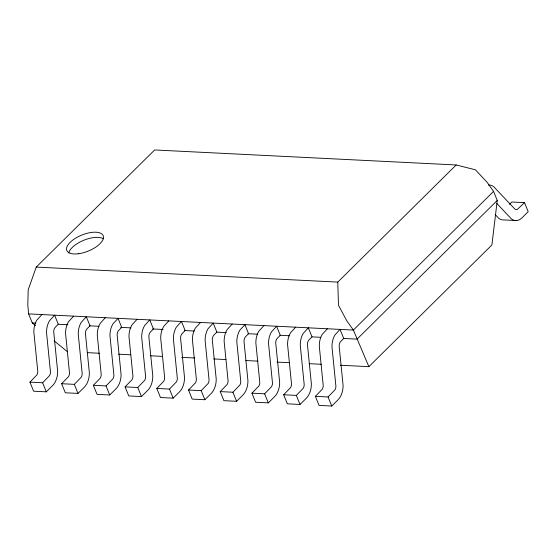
<?xml version="1.0" encoding="UTF-8"?>
<svg xmlns="http://www.w3.org/2000/svg" width="556" height="556" viewBox="0 0 556 556"><rect width="100%" height="100%" fill="white"/><g stroke="black" fill="none" stroke-linecap="round" stroke-linejoin="round"><path stroke-width="0.83" d="M35.591 325.67L32.283 322.96L28.606 313.897L27.8 304.973L28.21 289.808L36.251 267.089L154.658 149.96L456.184 164.965L475.408 169.795L487.007 182.173L493.568 191.382L497.245 200.445L491.9 244.974L368.885 366.661L340.293 365.236M41.922 314.564L36.8 320.166A16.228 10.585 -87.2 0 0 33.84 331.911L37.773 371.269A5.143 3.357 -87.2 0 1 36.835 374.987L29.934 382.139L33.61 391.202L46.301 391.834L52.549 385.649A16.131 10.529 -87.2 0 0 57.643 371.206L53.842 333.183A5.24 3.419 -87.2 0 1 55.364 327.157L58.29 324.259L67.79 324.732M73.642 316.142L68.513 321.743A16.228 10.585 -87.2 0 0 65.559 333.489L69.493 372.847A5.143 3.357 -87.2 0 1 68.555 376.565L61.646 383.716L65.33 392.779L78.014 393.412L84.269 387.226A16.131 10.529 -87.2 0 0 89.356 372.784L85.554 334.768A5.24 3.419 -87.2 0 1 87.077 328.735L90.009 325.837L86.326 316.767L81.204 322.376A16.228 10.585 -87.2 0 0 78.243 334.121L82.177 373.479A5.143 3.357 -87.2 0 1 81.239 377.197L74.33 384.349L61.646 383.716M105.355 317.719L100.233 323.321A16.228 10.585 -87.2 0 0 97.272 335.066L101.206 374.424A5.143 3.357 -87.2 0 1 100.268 378.149L93.359 385.294L97.043 394.357L109.727 394.989L115.982 388.804A16.131 10.529 -87.2 0 0 121.076 374.362L117.274 336.345A5.24 3.419 -87.2 0 1 118.789 330.313L121.722 327.414L118.039 318.352L112.917 323.953A16.228 10.585 -87.2 0 0 109.956 335.699L113.897 375.057A5.143 3.357 -87.2 0 1 112.958 378.775L106.05 385.927L93.359 385.294M29.934 382.139L42.617 382.771L49.526 375.62A5.143 3.357 -87.2 0 0 50.464 371.901L46.53 332.544A16.228 10.585 -87.2 0 1 49.484 320.798L54.613 315.189L58.29 324.259M137.068 319.297L131.946 324.899A16.228 10.585 -87.2 0 0 128.985 336.644L132.926 376.002A5.143 3.357 -87.2 0 1 131.987 379.727L125.079 386.872L128.756 395.935L141.446 396.567L147.701 390.382A16.131 10.529 -87.2 0 0 152.789 375.939L148.987 337.923A5.24 3.419 -87.2 0 1 150.509 331.89L153.435 328.992L149.759 319.929L144.629 325.531A16.228 10.585 -87.2 0 0 141.676 337.277L145.609 376.634A5.143 3.357 -87.2 0 1 144.671 380.353L137.763 387.504L125.079 386.872M168.788 320.875L163.659 326.476A16.228 10.585 -87.2 0 0 160.705 338.222L164.639 377.58A5.143 3.357 -87.2 0 1 163.7 381.305L156.792 388.449L160.475 397.512L173.159 398.145L179.414 391.959A16.131 10.529 -87.2 0 0 184.509 377.517L180.707 339.501A5.24 3.419 -87.2 0 1 182.222 333.468L185.155 330.57L181.471 321.507L176.349 327.109A16.228 10.585 -87.2 0 0 173.389 338.854L177.322 378.212A5.143 3.357 -87.2 0 1 176.384 381.937L169.483 389.082L156.792 388.449M200.501 322.452L195.378 328.054A16.228 10.585 -87.2 0 0 192.418 339.799L196.351 379.157A5.143 3.357 -87.2 0 1 195.42 382.882L188.512 390.027L192.188 399.097L204.879 399.722L211.127 393.537A16.131 10.529 -87.2 0 0 216.221 379.095L212.42 341.078A5.24 3.419 -87.2 0 1 213.942 335.046L216.868 332.147L213.191 323.085L208.062 328.686A16.228 10.585 -87.2 0 0 205.108 340.432L209.042 379.79A5.143 3.357 -87.2 0 1 208.104 383.515L201.196 390.659L188.512 390.027M232.22 324.03L227.091 329.638A16.228 10.585 -87.2 0 0 224.137 341.377L228.071 380.735A5.143 3.357 -87.2 0 1 227.133 384.46L220.225 391.605L223.908 400.674L236.592 401.3L242.847 395.114A16.131 10.529 -87.2 0 0 247.934 380.672L244.133 342.656A5.24 3.419 -87.2 0 1 245.655 336.623L248.588 333.725L244.904 324.662L239.782 330.264A16.228 10.585 -87.2 0 0 236.821 342.01L240.755 381.367A5.143 3.357 -87.2 0 1 239.817 385.093L232.908 392.237L220.225 391.605M263.933 325.607L258.811 331.216A16.228 10.585 -87.2 0 0 255.85 342.955L259.784 382.313A5.143 3.357 -87.2 0 1 258.846 386.038L251.937 393.182L255.621 402.252L268.305 402.885L274.56 396.692A16.131 10.529 -87.2 0 0 279.654 382.25L275.852 344.233A5.24 3.419 -87.2 0 1 277.368 338.201L280.3 335.303L276.617 326.24L271.495 331.842A16.228 10.585 -87.2 0 0 268.534 343.587L272.475 382.945A5.143 3.357 -87.2 0 1 271.536 386.67L264.628 393.815L251.937 393.182M368.885 366.661L353.373 330.062L346.812 320.854L338.479 305.244L337.777 282.094L456.184 164.965M295.646 327.185L290.524 332.794A16.228 10.585 -87.2 0 0 287.563 344.532L291.504 383.89A5.143 3.357 -87.2 0 1 290.566 387.615L283.657 394.76L287.341 403.83L300.025 404.462L306.28 398.277A16.131 10.529 -87.2 0 0 311.367 383.828L307.565 345.811A5.24 3.419 -87.2 0 1 309.087 339.785L312.02 336.88L320.68 337.311M327.366 328.763L322.237 334.371A16.228 10.585 -87.2 0 0 319.283 346.117L323.217 385.475A5.143 3.357 -87.2 0 1 322.278 389.193L315.37 396.345L319.054 405.407L331.737 406.04L337.992 399.854A16.131 10.529 -87.2 0 0 343.087 385.405L339.285 347.389A5.24 3.419 -87.2 0 1 340.8 341.363L343.733 338.465L340.05 329.395L334.927 335.004A16.228 10.585 -87.2 0 0 331.967 346.742L335.9 386.1A5.143 3.357 -87.2 0 1 334.969 389.825L328.061 396.97L315.37 396.345M493.568 191.382L353.373 330.062L28.606 313.897M283.657 394.76L296.341 395.392L303.249 388.248A5.143 3.357 -87.2 0 0 304.188 384.523L300.254 345.165A16.228 10.585 -87.2 0 1 303.208 333.426L308.337 327.818L312.02 336.88M497.245 200.445L357.056 339.125L343.198 338.437M509.491 204.323L511.833 202.002L524.516 202.634L528.2 211.697L521.945 217.889A16.131 10.529 -87.2 0 1 511.402 218.904L496.828 203.482M524.516 202.634L517.428 209.334A5.143 3.357 -87.2 0 1 514.87 209.07L493.749 186.712A16.228 10.585 -87.2 0 0 488.418 185.058M516.705 220.551L504.014 219.919A16.131 10.529 -87.2 0 1 498.718 218.279L495.222 214.574M36.251 267.089L337.777 282.094M32.283 322.96L35.751 323.133M89.446 325.809L98.968 326.282M120.624 327.359L131.014 327.873M152.664 328.95L163.061 329.472M184.71 330.549L194.239 331.022M216.75 332.14L226.278 332.62M247.927 333.697L257.456 334.17M279.974 335.289L289.502 335.761M87.292 352.643L99.42 353.248M118.484 354.2L130.611 354.797M150.544 355.791L162.672 356.396M181.736 357.341L194.732 357.995M213.796 358.94L225.924 359.544M245.849 360.538L257.984 361.136M277.041 362.088L289.176 362.693M309.101 363.68L321.236 364.284M54.127 340.828L67.359 351.656M328.061 396.97L331.737 406.04M296.341 395.392L300.025 404.462M264.628 393.815L268.305 402.885M232.908 392.237L236.592 401.3M201.196 390.659L204.879 399.722M169.483 389.082L173.159 398.145M137.763 387.504L141.446 396.567M106.05 385.927L109.727 394.989M74.33 384.349L78.014 393.412M42.617 382.771L46.301 391.834M68.722 253.029A19.641 8.639 -22.1 0 1 83.754 240.261A19.641 8.639 -22.1 0 1 103.527 238.816M78.236 253.772A19.641 8.639 -22.1 0 0 103.284 235.918A19.641 8.639 -22.1 0 0 73.482 239.553A19.641 8.639 -22.1 0 0 78.236 253.772"/></g></svg>
